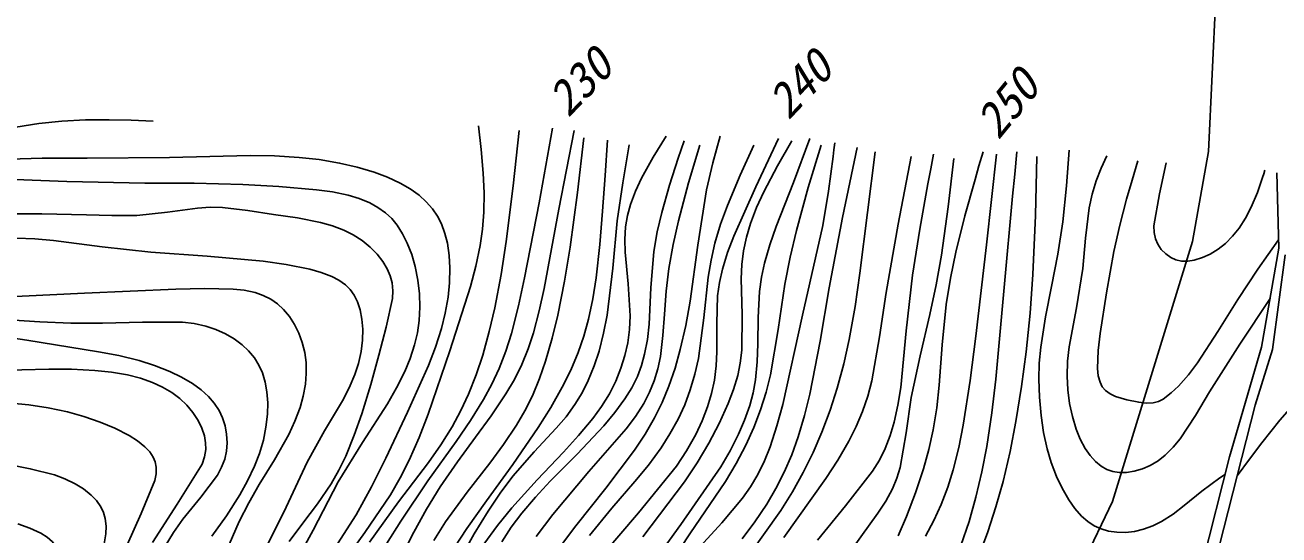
# Model space of a CAD drawing. Units: millimetres, scale not verified. Extents: x 40000 to 680000, y 20000 to 380000.
# Drawn here: x 294368 to 362626, y 311778 to 339529 of the extents above; entities that cross this region are included whole.
import ezdxf
from ezdxf.enums import TextEntityAlignment as Align

# ---------------------------------------------------------------- set-up
doc = ezdxf.new("R2010")
doc.units = ezdxf.units.MM
doc.header["$LTSCALE"] = 1000
doc.layers.add('M-BGD', color=7, linetype='Continuous', lineweight=25)
doc.styles.add('ＭＳ ゴシック', font='')
doc.styles.get('ＭＳ ゴシック').set_extended_font_data('MS Gothic')

msp = doc.modelspace()

# ---------------------------------------------------------------- linework, layer by layer
at = {"layer": 'M-BGD'}
for p, q in [((358788, 332643), (359223, 341564)), ((357918, 327748), (358788, 332643)), ((362506, 331479), (362623, 327380)), ((353566, 313604), (357918, 327748)), ((362623, 327380), (361686, 321993)), ((362272, 321876), (362974, 327029)), ((361686, 321993), (359930, 316021)), ((361335, 318832), (362272, 321876)), ((358290, 306887), (361335, 318832)), ((359930, 316021), (357587, 306770)), ((348453, 302943), (353566, 313604))]:
    msp.add_line(p, q, dxfattribs=at)
for points in [[(293873, 333967), (295117, 334164), (296365, 334301), (297649, 334368), (298948, 334376), (300139, 334348), (301342, 334303)], [(311421, 309896), (312869, 311913), (314262, 313957), (314797, 314885), (315283, 315850), (315824, 317078), (316316, 318345), (317491, 321803), (318613, 325295), (318908, 326406), (319141, 327524), (319273, 328423), (319345, 329339), (319357, 330399), (319309, 331466), (319197, 332748), (319053, 334043)], [(321266, 333783), (320947, 330772), (320567, 327756), (320287, 325954), (319943, 324145), (319641, 322844), (319280, 321555), (318924, 320490), (318509, 319443), (318090, 318542), (317618, 317669), (317001, 316683), (316326, 315717), (314700, 313572), (313121, 311387)], [(323088, 333913), (322359, 329850), (321565, 325769), (321235, 324243), (320847, 322735), (320546, 321783), (320185, 320845), (319782, 319981), (319324, 319142), (318608, 317997), (317834, 316871), (316302, 314715), (314819, 312524), (314044, 311285)], [(314810, 310500), (315532, 311930), (316225, 313174), (316971, 314389), (317904, 315752), (318893, 317092), (319748, 318261), (320545, 319455), (321004, 320241), (321412, 321062), (321754, 321903), (322042, 322770), (322360, 323969), (322621, 325192), (323424, 329512), (324260, 333783)], [(324780, 333392), (324439, 330412), (324037, 327433), (323733, 325594), (323365, 323747), (323066, 322490), (322707, 321242), (322374, 320288), (321984, 319351), (321577, 318534), (321118, 317746), (320420, 316704), (319663, 315682), (318438, 314100), (317264, 312484), (316627, 311477)], [(317411, 310601), (318418, 312128), (319479, 313627), (320916, 315607), (322307, 317626), (322984, 318707), (323614, 319828), (324070, 320754), (324470, 321701), (324783, 322603), (325039, 323523), (325279, 324634), (325462, 325770), (325664, 327579), (325806, 329397), (325945, 331334), (326082, 333262)], [(329267, 333482), (328566, 332344), (327929, 331195), (327599, 330486), (327331, 329767), (327167, 329168), (327061, 328550), (327018, 327863), (327036, 327165), (327201, 325451), (327309, 323705), (327271, 322966), (327173, 322235), (327021, 321538), (326809, 320850), (326521, 320142), (326179, 319462), (325752, 318771), (325271, 318107), (324501, 317184), (323673, 316285), (322242, 314777), (320869, 313244), (320087, 312282), (319346, 311274)], [(320320, 311403), (320835, 312195), (321404, 312958), (322151, 313841), (322954, 314695), (324429, 316178), (325871, 317715), (326472, 318433), (327023, 319185), (327391, 319782), (327701, 320400), (327928, 320995), (328097, 321609), (328246, 322415), (328337, 323250), (328439, 325230), (328602, 327202), (328783, 328269), (329025, 329332), (329443, 330813), (329922, 332289), (330084, 332763), (330246, 333237)], [(323464, 311085), (324348, 312278), (325978, 314328), (327548, 316399), (328118, 317261), (328633, 318150), (329048, 318991), (329415, 319870), (329754, 320860), (330039, 321874), (330333, 323183), (330568, 324507), (330988, 327552), (331465, 330563), (331805, 332028), (332204, 333482)], [(325626, 310467), (327758, 312987), (329828, 315526), (330374, 316362), (330879, 317248), (331230, 317988), (331524, 318751), (331741, 319474), (331898, 320210), (331993, 320973), (332029, 321752), (332018, 323277), (332068, 324790), (332173, 325524), (332338, 326249), (332613, 327145), (332952, 328039), (334158, 330719), (335385, 333360)], [(327841, 309261), (330066, 312353), (332243, 315482), (332750, 316354), (333204, 317255), (333541, 318026), (333822, 318818), (334007, 319511), (334135, 320226), (334226, 321199), (334258, 322182), (334271, 323610), (334344, 325027), (334450, 325804), (334616, 326570), (334910, 327575), (335264, 328568), (336207, 330966), (337097, 333360)], [(336118, 333237), (335322, 331859), (334583, 330459), (334191, 329598), (333860, 328726), (333641, 327991), (333481, 327244), (333388, 326494), (333354, 325723), (333401, 323775), (333386, 321827), (333306, 321135), (333167, 320453), (332940, 319685), (332652, 318924), (332151, 317836), (331595, 316770), (330959, 315705), (330272, 314671), (327990, 311679)], [(331116, 311140), (332292, 312440), (333422, 313780), (333865, 314404), (334257, 315059), (334616, 315803), (334922, 316575), (335299, 317717), (335617, 318873), (336691, 323745), (337791, 328617), (338101, 330488), (338351, 332371), (338397, 332738), (338443, 333115)], [(310893, 310523), (312385, 312871), (313219, 314389), (314006, 315949), (315190, 318451), (316324, 320993), (316707, 321993), (317035, 323021), (317243, 323857), (317395, 324720), (317475, 325502), (317494, 326308), (317457, 326981), (317360, 327651), (317227, 328188), (317036, 328707), (316820, 329130), (316549, 329527), (316211, 329910), (315819, 330263), (315325, 330619), (314786, 330932), (314102, 331251), (313372, 331524), (312441, 331799), (311490, 332017), (310382, 332204), (309293, 332328), (307950, 332410), (306615, 332432), (302230, 332330), (297746, 332286), (295307, 332280), (292878, 332213)], [(327254, 333002), (326901, 330943), (326606, 328866), (326357, 326297), (326049, 323739), (325861, 322758), (325613, 321786), (325350, 320982), (325027, 320191), (324691, 319519), (324304, 318879), (323820, 318213), (323286, 317582), (322088, 316302), (320928, 314975), (320233, 314048), (319583, 313078), (318822, 311835), (318111, 310561)], [(331102, 332993), (330491, 330947), (329935, 328875), (329648, 327588), (329417, 326274), (329267, 325040), (329176, 323792), (329094, 322629), (328952, 321481), (328813, 320809), (328617, 320159), (328362, 319542), (328045, 318938), (327595, 318229), (327087, 317543), (325056, 315223), (323095, 312891), (322190, 311694)], [(334039, 332993), (333291, 331364), (332599, 329713), (332231, 328689), (331921, 327651), (331710, 326734), (331559, 325803), (331326, 323597), (331032, 321381), (330836, 320520), (330582, 319672), (330277, 318863), (329914, 318070), (329477, 317273), (328991, 316510), (328303, 315581), (327565, 314685), (326309, 313234), (325101, 311746)], [(337709, 332993), (337008, 330683), (336363, 328350), (336020, 326902), (335735, 325431), (335370, 322957), (334947, 320497), (334707, 319539), (334406, 318584), (334037, 317620), (333609, 316668), (333084, 315663), (332504, 314683), (330566, 311842), (328678, 308968)], [(339667, 332870), (338873, 329059), (338136, 325230), (337644, 322325), (337094, 319434), (336806, 318273), (336457, 317117), (336101, 316142), (335688, 315189), (335242, 314307), (334744, 313454), (334099, 312493), (333398, 311557)], [(333626, 310452), (335520, 313110), (336150, 314119), (336733, 315167), (337267, 316255), (337750, 317377), (338192, 318560), (338577, 319762), (338933, 321086), (339230, 322423), (339553, 324214), (339818, 326027), (340232, 329326), (340645, 332626)], [(337510, 311497), (339038, 313362), (340508, 315250), (340875, 315851), (341192, 316487), (341464, 317185), (341681, 317909), (341887, 318839), (342038, 319805), (342329, 322878), (342677, 325925), (343070, 328423), (343518, 330891), (343672, 331698), (343826, 332504)], [(341899, 311727), (342354, 312783), (342847, 314065), (343286, 315376), (343577, 316427), (343812, 317499), (343997, 318702), (344124, 319924), (344291, 322121), (344518, 324318), (344751, 325745), (345045, 327171), (345533, 329151), (346083, 331132), (346298, 331874), (346518, 332626)], [(347252, 332503), (346710, 327574), (346125, 322604), (345813, 320177), (345442, 317754), (345195, 316530), (344892, 315329), (344594, 314372), (344236, 313430), (343837, 312561), (343384, 311717)], [(345318, 311208), (345755, 312516), (346133, 313839), (346455, 315208), (346720, 316599), (346993, 318419), (347208, 320260), (347669, 325244), (348128, 330221), (348241, 331423), (348353, 332626)], [(351204, 332723), (351061, 330770), (350858, 328825), (350585, 327059), (350250, 325291), (349927, 323651), (349662, 321993), (349575, 321127), (349549, 320263), (349584, 319277), (349681, 318277), (349819, 317359), (350014, 316467), (350235, 315714), (350518, 314964), (350823, 314317), (351192, 313680), (351515, 313224), (351885, 312804), (352215, 312514), (352576, 312275), (352945, 312106), (353350, 311989), (353804, 311923), (354278, 311917), (354772, 311970), (355261, 312084), (355761, 312269), (356232, 312507), (356861, 312913), (357470, 313379), (358428, 314156), (359411, 314877), (359550, 314974), (359689, 315070)], [(342603, 332381), (341897, 328694), (341247, 324970), (340884, 322563), (340462, 320173), (340244, 319328), (339965, 318493), (339619, 317672), (339216, 316872), (338619, 315851), (337961, 314846), (335680, 311643)], [(344927, 332259), (344621, 329630), (344254, 327006), (343970, 325386), (343626, 323770), (343090, 321523), (342611, 319250), (342340, 317338), (342010, 315444), (341830, 314861), (341591, 314291), (341226, 313621), (340799, 312966), (338949, 310386)], [(349454, 332381), (349375, 329163), (349235, 325949), (349083, 323847), (348871, 321751), (348621, 319848), (348311, 317953), (347989, 316321), (347606, 314693), (347221, 313306), (346779, 311938), (346322, 310724)], [(362148, 324647), (360496, 322156), (358856, 319573), (358076, 318277), (357245, 317015), (356861, 316546), (356431, 316118), (356044, 315812), (355619, 315555), (355200, 315372), (354744, 315239), (354329, 315176), (353923, 315175), (353585, 315231), (353260, 315347), (352945, 315526), (352650, 315766), (352350, 316095), (352084, 316478), (351814, 316984), (351589, 317537), (351381, 318223), (351231, 318926), (351132, 319680), (351095, 320420), (351122, 321232), (351207, 322023), (351607, 324140), (351950, 326288), (352097, 327934), (352304, 329575), (352465, 330320), (352685, 331057), (352954, 331742), (353255, 332416)], [(362610, 327841), (361474, 326236), (360382, 324587), (359308, 322850), (358186, 321148), (357695, 320497), (357157, 319883), (356756, 319504), (356316, 319171), (356062, 319044), (355784, 318973), (355403, 318957), (354992, 319003), (354353, 319128), (353729, 319311), (353434, 319452), (353178, 319639), (353009, 319843), (352889, 320086), (352794, 320445), (352756, 320837), (352793, 321810), (352889, 322749), (353234, 324958), (353646, 327203), (353960, 328641), (354331, 330059), (354635, 331093), (354954, 332131)], [(356484, 332033), (356127, 330351), (355817, 328594), (355830, 328237), (355904, 327891), (356032, 327599), (356222, 327320), (356462, 327076), (356740, 326881), (357017, 326756), (357317, 326687), (357666, 326679), (358018, 326731), (358464, 326869), (358891, 327065), (359320, 327328), (359714, 327641), (360108, 328037), (360456, 328473), (360815, 329025), (361122, 329610), (361457, 330411), (361738, 331239), (361801, 331439), (361863, 331638)], [(292392, 331180), (296645, 331021), (300886, 330921), (303574, 330916), (306231, 330850), (308185, 330742), (310229, 330567), (311100, 330445), (311957, 330265), (312561, 330083), (313131, 329848), (313575, 329605), (313991, 329308), (314330, 328993), (314627, 328634), (314923, 328175), (315177, 327667), (315415, 327039), (315598, 326387), (315745, 325644), (315832, 324892), (315855, 324166), (315818, 323450), (315727, 322785), (315576, 322128), (315336, 321389), (315037, 320664), (314597, 319781), (314096, 318912), (312731, 316804), (311418, 314666), (310050, 312033), (308633, 309438)], [(370184, 330370), (368340, 326675), (366434, 322993), (365853, 322014), (365223, 321069), (364494, 320122), (363715, 319210), (362681, 318015), (361694, 316783), (361024, 315899), (360358, 315000)], [(308744, 311417), (309487, 312413), (310281, 313471), (311029, 314567), (311450, 315299), (311823, 316069), (312287, 317208), (312697, 318375), (313195, 319970), (313633, 321569), (314026, 323088), (314366, 324639), (314390, 325064), (314353, 325490), (314252, 325877), (314089, 326260), (313843, 326668), (313542, 327052), (313149, 327448), (312716, 327799), (312231, 328113), (311726, 328368), (311102, 328608), (310458, 328791), (309194, 329033), (307901, 329219), (306492, 329444), (305116, 329603), (304447, 329612), (303762, 329560), (302116, 329337), (300455, 329172), (299087, 329156), (297716, 329199), (295288, 329256), (292850, 329252)], [(293893, 327924), (294908, 327896), (295921, 327807), (298561, 327458), (301213, 327168), (304283, 326956), (307322, 326686), (308574, 326496), (309874, 326236), (310486, 326070), (311072, 325849), (311457, 325647), (311807, 325395), (312066, 325134), (312280, 324831), (312466, 324456), (312605, 324037), (312705, 323527), (312748, 322985), (312734, 322370), (312658, 321754), (312516, 321115), (312318, 320506), (312008, 319777), (311641, 319069), (310664, 317435), (309717, 315734), (308584, 313297), (307410, 310916)], [(304997, 310139), (306024, 312509), (306545, 313529), (307120, 314521), (307948, 315867), (308729, 317252), (309059, 317961), (309340, 318709), (309515, 319339), (309630, 319981), (309677, 320563), (309664, 321159), (309592, 321705), (309459, 322246), (309273, 322755), (309032, 323240), (308757, 323664), (308432, 324053), (308103, 324356), (307742, 324607), (307333, 324812), (306889, 324966), (306303, 325092), (305694, 325161), (304133, 325189), (302571, 325158), (297607, 324930), (292687, 324694)], [(292319, 323557), (295174, 323370), (296867, 323306), (298575, 323301), (300764, 323357), (302940, 323353), (303576, 323279), (304208, 323145), (304752, 322967), (305279, 322731), (305751, 322455), (306186, 322131), (306539, 321797), (306850, 321418), (307094, 321021), (307285, 320594), (307438, 320095), (307535, 319575), (307581, 318968), (307567, 318354), (307483, 317643), (307340, 316942), (307129, 316218), (306860, 315514), (306485, 314718), (306057, 313951), (305329, 312821), (304540, 311708)], [(301996, 311162), (302441, 311909), (302948, 312643), (303933, 313835), (304848, 315039), (305068, 315457), (305234, 315901), (305328, 316331), (305365, 316787), (305342, 317258), (305259, 317720), (305121, 318152), (304930, 318553), (304670, 318946), (304359, 319306), (303949, 319679), (303490, 320013), (302891, 320366), (302246, 320675), (301421, 320998), (300578, 321263), (299464, 321537), (298357, 321748), (294463, 322382), (290555, 322957)], [(301299, 311368), (302657, 313448), (304008, 315636), (304135, 316028), (304200, 316426), (304197, 316793), (304132, 317170), (303993, 317593), (303790, 318011), (303506, 318446), (303178, 318839), (302791, 319205), (302366, 319523), (301856, 319824), (301311, 320074), (300651, 320305), (299953, 320484), (299072, 320638), (298173, 320734), (296902, 320794), (295667, 320793), (291229, 320682)], [(299933, 311243), (300693, 312937), (301430, 314731), (301500, 315104), (301508, 315462), (301456, 315748), (301346, 316016), (301154, 316304), (300896, 316579), (300492, 316902), (300028, 317193), (299252, 317586), (298459, 317919), (297562, 318231), (296678, 318475), (295621, 318696), (294570, 318854), (292438, 319066)], [(293307, 315650), (294649, 315375), (295973, 315042), (296537, 314834), (297095, 314563), (297545, 314280), (297967, 313942), (298256, 313642), (298495, 313307), (298644, 312997), (298734, 312670), (298776, 312260), (298757, 311832), (298647, 311176)], [(294165, 303549), (295388, 306722), (295802, 307917), (296170, 309167), (296267, 309696), (296299, 310198), (296269, 310556), (296181, 310893), (296049, 311156), (295860, 311396), (295573, 311649), (295220, 311874), (294634, 312151), (293982, 312389)]]:
    msp.add_lwpolyline(points, dxfattribs=at)

# ---------------------------------------------------------------- texts
at = {"layer": 'M-BGD', "style": 'ＭＳ ゴシック', "oblique": 15}
for s, rotation, p in [('230', 46, (324325, 334062)), ('240', 46.5, (336320, 333930)), ('250', 50.6, (347775, 332877))]:
    msp.add_text(s, height=1833, rotation=rotation, dxfattribs=at).set_placement(p, align=Align.BOTTOM_LEFT)

doc.saveas('drawing.dxf')
